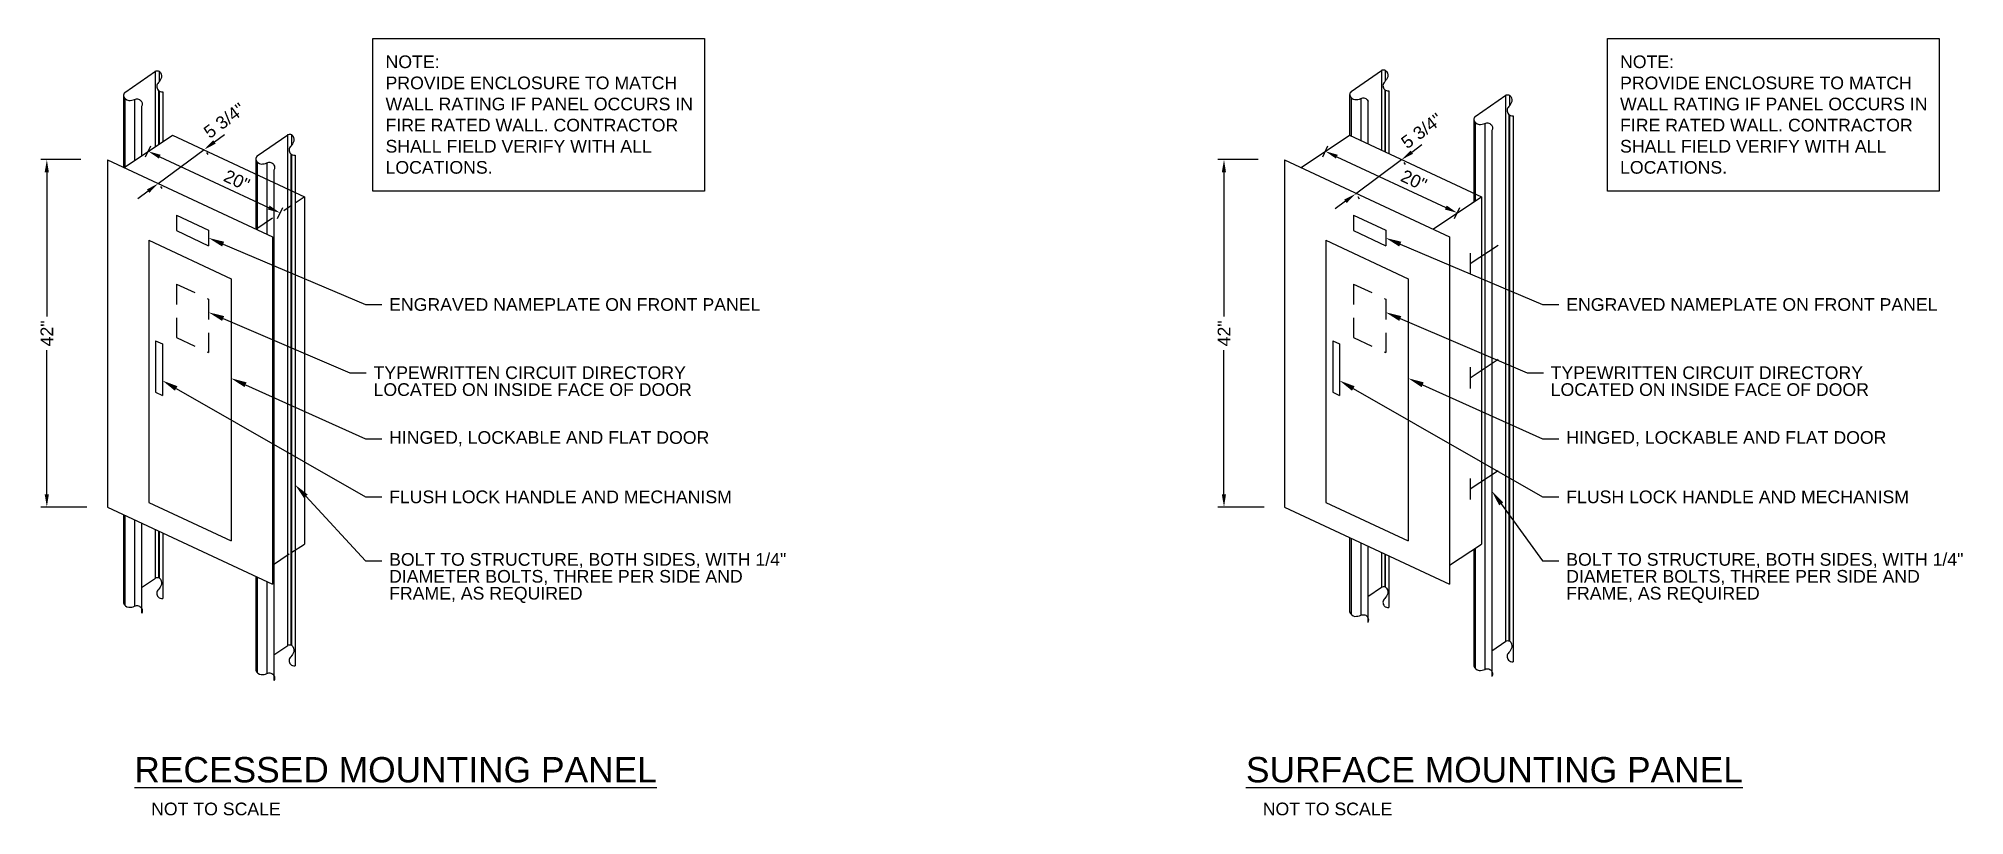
# Model space of a CAD drawing. Header units: inches. Extents: x 2.5 to 16.8, y 1.8 to 7.6.
import ezdxf
from ezdxf import colors
from ezdxf.entities.mleader import LeaderData, LeaderLine
from ezdxf.math import Vec2, Vec3

# ---------------------------------------------------------------- set-up
doc = ezdxf.new("R2010")
doc.units = ezdxf.units.IN
doc.header["$MEASUREMENT"] = 0
doc.linetypes.add('DASHED', pattern=[0.75, 0.5, -0.25])
doc.layers.get('Defpoints').update_dxf_attribs({"color": 8})
doc.layers.add('E-SYM', color=6, linetype='Continuous')
doc.layers.add('E-TEXT', color=2, linetype='Continuous')
doc.styles.add('GEC', font='arial.ttf')
doc.dimstyles.new('GEC-1', dxfattribs={"dimtxt": 0.09375, "dimasz": 0.09375, "dimexe": 0.045, "dimexo": 0.045, "dimgap": 0.03125, "dimtad": 1, "dimdec": 4, "dimzin": 3, "dimdsep": 46, "dimlunit": 4, "dimtxsty": 'GEC', "dimblk": 'ARCHTICK', "dimcen": 0, "dimclrd": 256, "dimclre": 256, "dimclrt": 256, "dimadec": 0, "dimazin": 0, "dimtfac": 1, "dimtdec": 4, "dimtmove": 2, "dimatfit": 0, "dimldrblk": 'LEADER-ARROW', "dimfxl": 1, "dimfrac": 2, "dimtzin": 3, "dimarcsym": 0})

# ---------------------------------------------------------------- blocks, each defined once
blk = doc.blocks.new('*D38')
at = {"layer": 'Defpoints', "color": 0, "transparency": 16777216}
for p in [(2.576, 6.691), (2.874, 6.691), (2.918, 4.12)]:
    blk.add_point(p, dxfattribs=at)
at = {"layer": 'E-TEXT', "lineweight": -2, "transparency": 16777216}
for p, q in [((2.829, 6.691), (2.531, 6.691)), ((2.576, 6.597), (2.576, 5.529)), ((2.576, 4.214), (2.576, 5.282)), ((2.873, 4.12), (2.531, 4.12))]:
    blk.add_line(p, q, dxfattribs=at)
at = {"layer": 'E-TEXT', "transparency": 16777216}
for points in [[(2.56, 6.597), (2.591, 6.597), (2.576, 6.691)], [(2.56, 4.214), (2.591, 4.214), (2.576, 4.12)]]:
    blk.add_solid(points, dxfattribs=at)
at = {"layer": 'E-TEXT', "transparency": 16777216, "insert": (2.576, 5.405), "char_height": 0.0938, "attachment_point": 5, "rotation": 90, "style": 'GEC'}
blk.add_mtext('42"', dxfattribs=at)
blk = doc.blocks.new('LEADER-ARROW')
at = {"color": 0}
blk.add_line((0, 0), (-1.3, 0), dxfattribs=at)
at = {"color": 0, "const_width": 0.125}
for points in [[(0, 0), (-0.53, 0.53)], [(0, 0), (-0.53, -0.53)]]:
    blk.add_lwpolyline(points, dxfattribs=at)
blk = doc.blocks.new('*D41')
at = {"layer": 'Defpoints', "color": 0, "transparency": 16777216}
for p in [(3.731, 6.782), (3.742, 6.766), (3.39, 6.529)]:
    blk.add_point(p, dxfattribs=at)
at = {"layer": 'E-TEXT', "lineweight": -2, "transparency": 16777216}
for p, q in [((3.817, 6.822), (3.893, 6.878)), ((3.401, 6.514), (3.742, 6.766)), ((3.758, 6.745), (3.769, 6.73)), ((3.326, 6.458), (3.251, 6.402)), ((3.417, 6.493), (3.428, 6.478))]:
    blk.add_line(p, q, dxfattribs=at)
at = {"layer": 'E-TEXT', "transparency": 16777216}
for points in [[(3.808, 6.835), (3.827, 6.809), (3.742, 6.766)], [(3.317, 6.471), (3.335, 6.446), (3.401, 6.514)]]:
    blk.add_solid(points, dxfattribs=at)
at = {"layer": 'E-TEXT', "transparency": 16777216, "insert": (3.891, 6.98), "char_height": 0.0938, "attachment_point": 5, "rotation": 36.5186, "style": 'GEC'}
blk.add_mtext('5 3/4"', dxfattribs=at)
blk = doc.blocks.new('*D42')
at = {"layer": 'Defpoints', "color": 0, "transparency": 16777216}
for p in [(3.289, 6.671), (4.304, 6.297), (4.266, 6.214)]:
    blk.add_point(p, dxfattribs=at)
at = {"layer": 'E-TEXT', "lineweight": -2, "transparency": 16777216}
for p, q in [((3.308, 6.711), (3.346, 6.794)), ((3.412, 6.713), (4.219, 6.336)), ((4.285, 6.255), (4.323, 6.338))]:
    blk.add_line(p, q, dxfattribs=at)
at = {"layer": 'E-TEXT', "transparency": 16777216}
for points in [[(3.419, 6.727), (3.406, 6.699), (3.327, 6.753)], [(4.226, 6.351), (4.213, 6.322), (4.304, 6.297)]]:
    blk.add_solid(points, dxfattribs=at)
at = {"layer": 'E-TEXT', "transparency": 16777216, "insert": (3.983, 6.538), "char_height": 0.0938, "attachment_point": 5, "rotation": 334.9699, "style": 'GEC'}
blk.add_mtext('20"', dxfattribs=at)
blk = doc.blocks.new('*D43')
at = {"layer": 'Defpoints', "color": 0, "transparency": 16777216}
for p in [(11.296, 6.691), (11.593, 6.691), (11.638, 4.12)]:
    blk.add_point(p, dxfattribs=at)
at = {"layer": 'E-TEXT', "lineweight": -2, "transparency": 16777216}
for p, q in [((11.548, 6.691), (11.251, 6.691)), ((11.296, 6.597), (11.296, 5.529)), ((11.296, 4.214), (11.296, 5.282)), ((11.593, 4.12), (11.251, 4.12))]:
    blk.add_line(p, q, dxfattribs=at)
at = {"layer": 'E-TEXT', "transparency": 16777216}
for points in [[(11.28, 6.597), (11.311, 6.597), (11.296, 6.691)], [(11.28, 4.214), (11.311, 4.214), (11.296, 4.12)]]:
    blk.add_solid(points, dxfattribs=at)
at = {"layer": 'E-TEXT', "transparency": 16777216, "insert": (11.296, 5.405), "char_height": 0.0938, "attachment_point": 5, "rotation": 90, "style": 'GEC'}
blk.add_mtext('42"', dxfattribs=at)
blk = doc.blocks.new('*D44')
at = {"layer": 'Defpoints', "color": 0, "transparency": 16777216}
for p in [(12.6, 6.706), (12.612, 6.691), (12.26, 6.454)]:
    blk.add_point(p, dxfattribs=at)
at = {"layer": 'E-TEXT', "lineweight": -2, "transparency": 16777216}
for p, q in [((12.687, 6.746), (12.762, 6.802)), ((12.271, 6.438), (12.612, 6.691)), ((12.627, 6.67), (12.639, 6.655)), ((12.196, 6.383), (12.12, 6.327)), ((12.287, 6.418), (12.298, 6.402))]:
    blk.add_line(p, q, dxfattribs=at)
at = {"layer": 'E-TEXT', "transparency": 16777216}
for points in [[(12.678, 6.759), (12.696, 6.734), (12.612, 6.691)], [(12.186, 6.395), (12.205, 6.37), (12.271, 6.438)]]:
    blk.add_solid(points, dxfattribs=at)
at = {"layer": 'E-TEXT', "transparency": 16777216, "insert": (12.761, 6.904), "char_height": 0.0938, "attachment_point": 5, "rotation": 36.5186, "style": 'GEC'}
blk.add_mtext('5 3/4"', dxfattribs=at)
blk = doc.blocks.new('*D45')
at = {"layer": 'Defpoints', "color": 0, "transparency": 16777216}
for p in [(12.009, 6.671), (13.024, 6.297), (12.985, 6.214)]:
    blk.add_point(p, dxfattribs=at)
at = {"layer": 'E-TEXT', "lineweight": -2, "transparency": 16777216}
for p, q in [((12.028, 6.711), (12.066, 6.794)), ((12.132, 6.713), (12.939, 6.336)), ((13.004, 6.255), (13.043, 6.338))]:
    blk.add_line(p, q, dxfattribs=at)
at = {"layer": 'E-TEXT', "transparency": 16777216}
for points in [[(12.139, 6.727), (12.125, 6.699), (12.047, 6.753)], [(12.946, 6.351), (12.932, 6.322), (13.024, 6.297)]]:
    blk.add_solid(points, dxfattribs=at)
at = {"layer": 'E-TEXT', "transparency": 16777216, "insert": (12.703, 6.538), "char_height": 0.0938, "attachment_point": 5, "rotation": 334.9699, "style": 'GEC'}
blk.add_mtext('20"', dxfattribs=at)

msp = doc.modelspace()

# ---------------------------------------------------------------- linework, layer by layer
at = {"layer": 'E-SYM'}
for points in [[(3.15383, 7.18835), (3.37967, 7.34499)], [(3.37913, 7.34576), (3.37913, 6.78711)], [(3.4075, 7.34691), (3.4075, 7.26608)], [(12.23742, 7.19477), (12.46326, 7.35141)], [(12.46272, 7.35218), (12.46272, 6.76167)], [(12.49109, 7.35333), (12.49109, 7.2725)], [(3.14296, 7.16212), (3.14296, 6.63513)], [(3.15383, 7.14418), (3.15383, 6.63005)], [(3.22528, 7.13664), (3.22528, 6.68466)], [(3.40301, 7.20313), (3.40301, 6.80301)], [(3.4075, 7.19983), (3.4075, 6.806)], [(3.4342, 7.19337), (3.4342, 6.82378)], [(12.22655, 7.16854), (12.22655, 6.87195)], [(12.23742, 7.1506), (12.23742, 6.86687)], [(12.30886, 7.14307), (12.30886, 6.83351)], [(12.48659, 7.20955), (12.48659, 6.75052)], [(12.49109, 7.20625), (12.49109, 6.74842)], [(12.51779, 7.19979), (12.51779, 6.73596)], [(13.15672, 7.01081), (13.38256, 7.16744)], [(13.38202, 7.16822), (13.38202, 3.12639)], [(13.41039, 7.16936), (13.41039, 7.08854)], [(3.27785, 7.08407), (3.27785, 6.71967)], [(12.36244, 7.12101), (12.36236, 6.80853)], [(13.4059, 7.02559), (13.4059, 3.13002)], [(13.41039, 7.02229), (13.41039, 3.12868)], [(13.43709, 7.01583), (13.43709, 2.97515)], [(3.14762, 6.63295), (3.50665, 6.87202)], [(3.50665, 6.87202), (4.48343, 6.41592)], [(4.1345, 6.71851), (4.36034, 6.87515)], [(4.3598, 6.87592), (4.3598, 3.09533)], [(4.38817, 6.87707), (4.38817, 6.79624)], [(11.86736, 6.63295), (12.22639, 6.87202)], [(12.22639, 6.87202), (13.20317, 6.41592)], [(13.14585, 6.98457), (13.14585, 6.4695)], [(13.15672, 6.96663), (13.15672, 6.46443)], [(13.22817, 6.9591), (13.22817, 6.43107)], [(13.28074, 6.90653), (13.28074, 2.86585)], [(4.38367, 6.73329), (4.38367, 3.09896)], [(4.38817, 6.72999), (4.38817, 3.09763)], [(4.41487, 6.72353), (4.41487, 2.94409)], [(3.02424, 6.69057), (3.02424, 4.1199)], [(3.02424, 6.69057), (4.24702, 6.11959)], [(4.12363, 6.69228), (4.12363, 6.17721)], [(4.1345, 6.67434), (4.1345, 6.17213)], [(4.20595, 6.66681), (4.20595, 6.13877)], [(4.25852, 6.61423), (4.25852, 2.83479)], [(11.74398, 6.69057), (11.74398, 4.1199)], [(11.74398, 6.69057), (12.96675, 6.11959)], [(13.14585, 6.5249), (13.14585, 6.37862)], [(13.15672, 6.51983), (13.15672, 6.38586)], [(13.22817, 6.48647), (13.22817, 2.91842)], [(3.53594, 6.27999), (3.77406, 6.1688)], [(3.53594, 6.27999), (3.53594, 6.16547)], [(4.41487, 6.37113), (4.48267, 6.41628)], [(4.48343, 6.41679), (4.48343, 3.84612)], [(12.25568, 6.27999), (12.25568, 6.16547)], [(12.25568, 6.27999), (12.49379, 6.1688)], [(12.84337, 6.17721), (13.2024, 6.41628)], [(13.13461, 6.37113), (13.2024, 6.41628)], [(13.20317, 6.41679), (13.20317, 3.84612)], [(3.53594, 6.16547), (3.77406, 6.05428)], [(3.77406, 6.1688), (3.77406, 6.05428)], [(12.25568, 6.16547), (12.49379, 6.05428)], [(12.49379, 6.1688), (12.49379, 6.05428)], [(3.33044, 6.09501), (3.94081, 5.81)], [(3.33044, 6.09501), (3.33044, 4.15407)], [(4.24702, 6.11959), (4.24702, 3.54893)], [(12.05018, 6.09501), (12.05018, 4.15407)], [(12.05018, 6.09501), (12.66055, 5.81)], [(12.96675, 6.11959), (12.96675, 3.54893)], [(13.12003, 5.92126), (13.32579, 6.05827)], [(13.12003, 5.99934), (13.12003, 5.84318)], [(3.94081, 5.81), (3.94081, 3.86906)], [(12.66055, 5.81), (12.66055, 3.86906)], [(3.38162, 5.35036), (3.38162, 4.96992)], [(3.38162, 5.35036), (3.43234, 5.32668)], [(3.43234, 5.32668), (3.43234, 4.94623)], [(12.10136, 5.35036), (12.10136, 4.96992)], [(12.10136, 5.35036), (12.15207, 5.32668)], [(12.15207, 5.32668), (12.15207, 4.94623)], [(13.12003, 5.07609), (13.32579, 5.2131)], [(13.12003, 5.15417), (13.12003, 4.99801)], [(3.38162, 4.96992), (3.43234, 4.94623)], [(12.10136, 4.96992), (12.15207, 4.94623)], [(13.12003, 4.25361), (13.32579, 4.39062)], [(13.12003, 4.3317), (13.12003, 4.17553)], [(3.33044, 4.15407), (3.94081, 3.86906)], [(12.05018, 4.15407), (12.66055, 3.86906)], [(3.02424, 4.1199), (4.24702, 3.54893)], [(3.14296, 4.06446), (3.14296, 3.41122)], [(3.15383, 4.05939), (3.15383, 3.39328)], [(3.22528, 4.02602), (3.22528, 3.38574)], [(3.27785, 4.00147), (3.27785, 3.33317)], [(11.74398, 4.1199), (12.96675, 3.54893)], [(3.37913, 3.95418), (3.37913, 3.59371)], [(3.40301, 3.94303), (3.40301, 3.59734)], [(3.4075, 3.94093), (3.4075, 3.59601)], [(3.4342, 3.92847), (3.4342, 3.44247)], [(12.22655, 3.89456), (12.22655, 3.34422)], [(12.23742, 3.88949), (12.23742, 3.32628)], [(12.30886, 3.85613), (12.30886, 3.31875)], [(4.38367, 3.77969), (4.48343, 3.84612)], [(12.36159, 3.83151), (12.36144, 3.26618)], [(12.46272, 3.78428), (12.46272, 3.52672)], [(12.48659, 3.77314), (12.48659, 3.53035)], [(12.49109, 3.77104), (12.49109, 3.52901)], [(12.51779, 3.75857), (12.51779, 3.37548)], [(12.96675, 3.6887), (13.20317, 3.84612)], [(13.14585, 3.80795), (13.14585, 2.94389)], [(13.15672, 3.81519), (13.15672, 2.92595)], [(3.27785, 3.52347), (3.37967, 3.59409)], [(4.12363, 3.60654), (4.12363, 2.91284)], [(4.1345, 3.60147), (4.1345, 2.8949)], [(4.20595, 3.5681), (4.20595, 2.88736)], [(12.36144, 3.45648), (12.46326, 3.52709)], [(4.25852, 3.02509), (4.36034, 3.09571)], [(13.28074, 3.05614), (13.38256, 3.12676)]]:
    msp.add_lwpolyline(points, dxfattribs=at)
for points in [[(3.37913, 7.34576, -0.19891237), (3.4075, 7.34691, -0.27219015), (3.42525, 7.29799, -0.10225753), (3.40301, 7.26086, 0.41999521), (3.40004, 7.20587, 0.22507293), (3.4342, 7.19337)], [(12.46272, 7.35218, -0.19891237), (12.49109, 7.35333, -0.27219015), (12.50884, 7.30441, -0.10225753), (12.48659, 7.26728, 0.41999521), (12.48363, 7.21229, 0.22507293), (12.51779, 7.19979)], [(3.15383, 7.18835, 0.19891237), (3.14296, 7.16212, 0.27219015), (3.18275, 7.12858, 0.10225753), (3.22528, 7.13664, -0.41999521), (3.27791, 7.12045, -0.22507293), (3.27785, 7.08407)], [(12.23742, 7.19477, 0.19891237), (12.22655, 7.16854, 0.27219015), (12.26634, 7.135, 0.10225753), (12.30886, 7.14307, -0.41999521), (12.3615, 7.12687, -1.44950399), (12.36144, 7.12122)], [(13.38202, 7.16822, -0.19891237), (13.41039, 7.16936, -0.27219015), (13.42814, 7.12045, -0.10225753), (13.4059, 7.08332, 0.41999521), (13.40293, 7.02832, 0.22507293), (13.43709, 7.01583)], [(13.15672, 7.01081, 0.19891237), (13.14585, 6.98457, 0.27219015), (13.18564, 6.95103, 0.10225753), (13.22817, 6.9591, -0.41999521), (13.2808, 6.9429, -0.22507293), (13.28074, 6.90653)], [(4.3598, 6.87592, -0.19891237), (4.38817, 6.87707, -0.27219015), (4.40592, 6.82815, -0.10225753), (4.38367, 6.79102, 0.41999521), (4.38071, 6.73603, 0.22507293), (4.41487, 6.72353)], [(4.1345, 6.71851, 0.19891237), (4.12363, 6.69228, 0.27219015), (4.16342, 6.65874, 0.10225753), (4.20595, 6.66681, -0.41999521), (4.25858, 6.65061, -0.22507293), (4.25852, 6.61423)], [(3.37913, 3.59486, -0.19891237), (3.4075, 3.59601, -0.27219015), (3.42525, 3.54709, -0.10225753), (3.40301, 3.50996, 0.41999521), (3.40004, 3.45497, 0.22507293), (3.4342, 3.44247)], [(12.46272, 3.52787, -0.19891237), (12.49109, 3.52901, -0.27219015), (12.50884, 3.4801, -0.10225753), (12.48659, 3.44297, 0.41999521), (12.48363, 3.38797, 0.22507293), (12.51779, 3.37548)], [(3.14296, 3.41122, 0.27219015), (3.18275, 3.37768, 0.10225753), (3.22528, 3.38574, -0.41999521), (3.27791, 3.36955, -0.22507293), (3.27785, 3.33317)], [(12.22655, 3.34422, 0.27219015), (12.26634, 3.31068, 0.10225753), (12.30886, 3.31875, -0.41999521), (12.3615, 3.30255, -0.22507293), (12.36144, 3.26618)], [(4.3598, 3.09648, -0.19891237), (4.38817, 3.09763, -0.27219015), (4.40592, 3.04871, -0.10225753), (4.38367, 3.01158, 0.41999521), (4.38071, 2.95659, 0.22507293), (4.41487, 2.94409)], [(13.38202, 3.12754, -0.19891237), (13.41039, 3.12868, -0.27219015), (13.42814, 3.07977, -0.10225753), (13.4059, 3.04264, 0.41999521), (13.40293, 2.98764, 0.22507293), (13.43709, 2.97515)], [(4.12363, 2.91284, 0.27219015), (4.16342, 2.8793, 0.10225753), (4.20595, 2.88736, -0.41999521), (4.25858, 2.87117, -0.22507293), (4.25852, 2.83479)], [(13.14585, 2.94389, 0.27219015), (13.18564, 2.91035, 0.10225753), (13.22817, 2.91842, -0.41999521), (13.2808, 2.90222, -0.22507293), (13.28074, 2.86585)]]:
    msp.add_lwpolyline(points, format="xyb", dxfattribs=at)
at = {"layer": 'E-SYM', "linetype": 'DASHED', "ltscale": 0.3}
for points in [[(4.12363, 6.17721), (4.38817, 6.35336)], [(3.53594, 5.77005), (3.53594, 5.37456)], [(3.53594, 5.77005), (3.77406, 5.65887)], [(12.25568, 5.77005), (12.25568, 5.37456)], [(12.25568, 5.77005), (12.49379, 5.65887)], [(3.77406, 5.65887), (3.77406, 5.26338)], [(12.49379, 5.65887), (12.49379, 5.26338)], [(3.53594, 5.37456), (3.77406, 5.26338)], [(12.25568, 5.37456), (12.49379, 5.26338)], [(4.24702, 3.68956), (4.38817, 3.78356)]]:
    msp.add_lwpolyline(points, dxfattribs=at)
at = {"layer": 'E-TEXT'}
for points in [[(4.99086, 7.58724), (7.44798, 7.58724), (7.44798, 6.45878), (4.99086, 6.45878)], [(14.13579, 7.58724), (16.5929, 7.58724), (16.5929, 6.45878), (14.13579, 6.45878)]]:
    msp.add_lwpolyline(points, close=True, dxfattribs=at)

# ---------------------------------------------------------------- texts
at = {"layer": 'E-TEXT', "char_height": 0.09375, "width": 2.4717595, "attachment_point": 4, "style": 'GEC'}
for insert in [(5.08495, 7.02395), (14.22988, 7.02395)]:
    msp.add_mtext('NOTE:\\PPROVIDE ENCLOSURE TO MATCH WALL RATING IF PANEL OCCURS IN FIRE RATED WALL. CONTRACTOR SHALL FIELD VERIFY WITH ALL LOCATIONS.', dxfattribs=dict(at, insert=insert))
at = {"layer": 'E-TEXT', "style": 'GEC'}
for s, width, gutter_width, insert, char_height, attachment_point in [('{\\LRECESSED MOUNTING PANEL}', 6.2139537, 1.5, (3.22412, 2.26948), 0.1875, 1), ('{\\LSURFACE MOUNTING PANEL}', 6.2139537, 1.5, (11.45852, 2.26948), 0.1875, 1), ('\\pi0.61789;NOT TO SCALE', 2.1793562, 0.46875, (2.73058, 1.88476), 0.09375, 4), ('\\pi0.61789;NOT TO SCALE', 2.1793562, 0.46875, (10.96497, 1.88476), 0.09375, 4)]:
    msp.add_mtext_dynamic_manual_height_columns(s, width=width, gutter_width=gutter_width, heights=[0], dxfattribs=dict(at, insert=insert, char_height=char_height, attachment_point=attachment_point))

# ---------------------------------------------------------------- dimensions: what is measured, and where the dimension line sits
at = {"layer": 'E-TEXT'}
for base, p1, p2, angle, text, picture, middle, dimtype in [((3.74206, 6.76627), (3.39008, 6.52931), (3.73074, 6.78156), 36.518599, '5 3/4"', '*D41', (3.89144, 6.97951), 161), ((12.61176, 6.69069), (12.25978, 6.45373), (12.60044, 6.70598), 36.518599, '5 3/4"', '*D44', (12.76114, 6.90394), 161), ((4.30411, 6.2968), (3.28886, 6.67052), (4.26564, 6.21442), 334.969946, '20"', '*D42', (3.98294, 6.53752), 161), ((13.02385, 6.2968), (12.0086, 6.67052), (12.98538, 6.21442), 334.969946, '20"', '*D45', (12.70267, 6.53752), 161), ((2.57586, 6.69057), (2.91836, 4.1199), (2.87357, 6.69057), 90, '42"', '*D38', (2.57586, 5.40523), 160), ((11.2956, 6.69057), (11.6381, 4.1199), (11.59331, 6.69057), 90, '42"', '*D43', (11.2956, 5.40523), 160)]:
    dim = msp.add_linear_dim(base=base, p1=p1, p2=p2, angle=angle, text=text, dimstyle='GEC-1', override={"dimsah": 1}, dxfattribs=at)
    dim.commit()
    dim.dimension.update_dxf_attribs({"geometry": picture, "text_midpoint": middle, "dimtype": dimtype})

# ---------------------------------------------------------------- leaders
ml = msp.add_multileader_mtext('Standard', dxfattribs=at)
ml.set_content('ENGRAVED NAMEPLATE ON FRONT PANEL', color=256, style='GEC')
ml.set_leader_properties()
ml.build(insert=Vec2(0, 0))
ml.multileader.update_dxf_attribs({"dogleg_length": 0.09, "arrow_head_size": 0.11719})
ctx = ml.context
ctx.base_point, ctx.char_height, ctx.arrow_head_size, ctx.landing_gap_size, ctx.plane_origin = Vec3(5.05731, 5.61809), 0.09375, 0.11719, 0.054, Vec3(35.29356, -63.99338)
notes = []
notes.append((ctx, [(1, (1, 1, 0), (4.93634, 5.61809), (1, 0), 0.12098, [(0, [(3.77406, 6.11154)], 0, [])])]))
ctx.mtext.insert, ctx.mtext.width, ctx.mtext.defined_height, ctx.mtext.line_spacing_factor, ctx.mtext.flow_direction = Vec3(5.11131, 5.66577), 2.95025, 0.28564, 0.8, 5
ml = msp.add_multileader_mtext('Standard', dxfattribs=at)
ml.set_content('ENGRAVED NAMEPLATE ON FRONT PANEL', color=256, style='GEC')
ml.set_leader_properties()
ml.build(insert=Vec2(0, 0))
ml.multileader.update_dxf_attribs({"dogleg_length": 0.09, "arrow_head_size": 0.11719})
ctx = ml.context
ctx.base_point, ctx.char_height, ctx.arrow_head_size, ctx.landing_gap_size, ctx.plane_origin = Vec3(13.77705, 5.61809), 0.09375, 0.11719, 0.054, Vec3(44.0133, -63.99338)
notes.append((ctx, [(1, (1, 1, 0), (13.65607, 5.61809), (1, 0), 0.12098, [(0, [(12.49379, 6.11154)], 0, [])])]))
ctx.mtext.insert, ctx.mtext.width, ctx.mtext.defined_height, ctx.mtext.line_spacing_factor, ctx.mtext.flow_direction = Vec3(13.83105, 5.66577), 2.95025, 0.28564, 0.8, 5
ml = msp.add_multileader_mtext('Standard', dxfattribs=at)
ml.set_content('TYPEWRITTEN CIRCUIT DIRECTORY LOCATED ON INSIDE FACE OF DOOR', color=256, style='GEC')
ml.set_leader_properties()
ml.build(insert=Vec2(0, 0))
ml.multileader.update_dxf_attribs({"dogleg_length": 0.09, "arrow_head_size": 0.11719})
ctx = ml.context
ctx.base_point, ctx.char_height, ctx.arrow_head_size, ctx.landing_gap_size, ctx.plane_origin = Vec3(4.94225, 5.11342), 0.09375, 0.11719, 0.054, Vec3(35.1785, -64.49805)
notes.append((ctx, [(1, (1, 1, 0), (4.82127, 5.11342), (1, 0), 0.12098, [(0, [(3.77406, 5.56123)], 0, [])])]))
ctx.mtext.insert, ctx.mtext.width, ctx.mtext.defined_height, ctx.mtext.line_spacing_factor, ctx.mtext.flow_direction = Vec3(4.99625, 5.16109), 2.95025, 0.28564, 0.8, 5
ml = msp.add_multileader_mtext('Standard', dxfattribs=at)
ml.set_content('TYPEWRITTEN CIRCUIT DIRECTORY LOCATED ON INSIDE FACE OF DOOR', color=256, style='GEC')
ml.set_leader_properties()
ml.build(insert=Vec2(0, 0))
ml.multileader.update_dxf_attribs({"dogleg_length": 0.09, "arrow_head_size": 0.11719})
ctx = ml.context
ctx.base_point, ctx.char_height, ctx.arrow_head_size, ctx.landing_gap_size, ctx.plane_origin = Vec3(13.66198, 5.11342), 0.09375, 0.11719, 0.054, Vec3(43.89823, -64.49805)
notes.append((ctx, [(1, (1, 1, 0), (13.54101, 5.11342), (1, 0), 0.12098, [(0, [(12.49379, 5.56123)], 0, [])])]))
ctx.mtext.insert, ctx.mtext.width, ctx.mtext.defined_height, ctx.mtext.line_spacing_factor, ctx.mtext.flow_direction = Vec3(13.71598, 5.16109), 2.95025, 0.28564, 0.8, 5
ml = msp.add_multileader_mtext('Standard', dxfattribs=at)
ml.set_content('{\\C2;FLUSH LOCK HANDLE AND MECHANISM}', color=256, style='GEC')
ml.set_leader_properties()
ml.build(insert=Vec2(0, 0))
ml.multileader.update_dxf_attribs({"dogleg_length": 0.09, "arrow_head_size": 0.11719})
ctx = ml.context
ctx.base_point, ctx.char_height, ctx.arrow_head_size, ctx.landing_gap_size, ctx.plane_origin = Vec3(5.05731, 4.19447), 0.09375, 0.11719, 0.054, Vec3(35.29356, -65.417)
notes.append((ctx, [(1, (1, 1, 0), (4.93634, 4.19447), (1, 0), 0.12098, [(0, [(3.43234, 5.0556)], 0, [])])]))
ctx.mtext.insert, ctx.mtext.width, ctx.mtext.defined_height, ctx.mtext.line_spacing_factor, ctx.mtext.flow_direction = Vec3(5.11131, 4.24215), 2.95025, 0.28564, 0.8, 5
ml = msp.add_multileader_mtext('Standard', dxfattribs=at)
ml.set_content('HINGED, LOCKABLE AND FLAT DOOR', color=256, style='GEC')
ml.set_leader_properties()
ml.build(insert=Vec2(0, 0))
ml.multileader.update_dxf_attribs({"dogleg_length": 0.09, "arrow_head_size": 0.11719})
ctx = ml.context
ctx.base_point, ctx.char_height, ctx.arrow_head_size, ctx.landing_gap_size, ctx.plane_origin = Vec3(5.05731, 4.62525), 0.09375, 0.11719, 0.054, Vec3(35.29356, -64.98622)
notes.append((ctx, [(1, (1, 1, 0), (4.93634, 4.62525), (1, 0), 0.12098, [(0, [(3.94081, 5.07306)], 0, [])])]))
ctx.mtext.insert, ctx.mtext.width, ctx.mtext.defined_height, ctx.mtext.line_spacing_factor, ctx.mtext.flow_direction = Vec3(5.11131, 4.6814), 2.95025, 0.28564, 0.8, 5
ml = msp.add_multileader_mtext('Standard', dxfattribs=at)
ml.set_content('{\\C2;FLUSH LOCK HANDLE AND MECHANISM}', color=256, style='GEC')
ml.set_leader_properties()
ml.build(insert=Vec2(0, 0))
ml.multileader.update_dxf_attribs({"dogleg_length": 0.09, "arrow_head_size": 0.11719})
ctx = ml.context
ctx.base_point, ctx.char_height, ctx.arrow_head_size, ctx.landing_gap_size, ctx.plane_origin = Vec3(13.77705, 4.19447), 0.09375, 0.11719, 0.054, Vec3(44.0133, -65.417)
notes.append((ctx, [(1, (1, 1, 0), (13.65607, 4.19447), (1, 0), 0.12098, [(0, [(12.15207, 5.0556)], 0, [])])]))
ctx.mtext.insert, ctx.mtext.width, ctx.mtext.defined_height, ctx.mtext.line_spacing_factor, ctx.mtext.flow_direction = Vec3(13.83105, 4.24215), 2.95025, 0.28564, 0.8, 5
ml = msp.add_multileader_mtext('Standard', dxfattribs=at)
ml.set_content('HINGED, LOCKABLE AND FLAT DOOR', color=256, style='GEC')
ml.set_leader_properties()
ml.build(insert=Vec2(0, 0))
ml.multileader.update_dxf_attribs({"dogleg_length": 0.09, "arrow_head_size": 0.11719})
ctx = ml.context
ctx.base_point, ctx.char_height, ctx.arrow_head_size, ctx.landing_gap_size, ctx.plane_origin = Vec3(13.77705, 4.62525), 0.09375, 0.11719, 0.054, Vec3(44.0133, -64.98622)
notes.append((ctx, [(1, (1, 1, 0), (13.65607, 4.62525), (1, 0), 0.12098, [(0, [(12.66055, 5.07306)], 0, [])])]))
ctx.mtext.insert, ctx.mtext.width, ctx.mtext.defined_height, ctx.mtext.line_spacing_factor, ctx.mtext.flow_direction = Vec3(13.83105, 4.6814), 2.95025, 0.28564, 0.8, 5
ml = msp.add_multileader_mtext('Standard', dxfattribs=at)
ml.set_content('{\\C2;BOLT TO STRUCTURE, BOTH SIDES, WITH 1/4" DIAMETER BOLTS, THREE PER SIDE AND FRAME, AS REQUIRED}', color=256, style='GEC')
ml.set_leader_properties()
ml.build(insert=Vec2(0, 0))
ml.multileader.update_dxf_attribs({"dogleg_length": 0.09, "arrow_head_size": 0.11719})
ctx = ml.context
ctx.base_point, ctx.char_height, ctx.arrow_head_size, ctx.landing_gap_size, ctx.plane_origin = Vec3(5.05731, 3.72283), 0.09375, 0.11719, 0.054, Vec3(35.29356, -65.88865)
notes.append((ctx, [(1, (1, 1, 0), (4.93634, 3.72283), (1, 0), 0.12098, [(0, [(4.41487, 4.28507)], 0, [])])]))
ctx.mtext.insert, ctx.mtext.width, ctx.mtext.defined_height, ctx.mtext.line_spacing_factor, ctx.mtext.flow_direction = Vec3(5.11131, 3.77897), 2.95025, 0.28564, 0.8, 5
ml = msp.add_multileader_mtext('Standard', dxfattribs=at)
ml.set_content('{\\C2;BOLT TO STRUCTURE, BOTH SIDES, WITH 1/4" DIAMETER BOLTS, THREE PER SIDE AND FRAME, AS REQUIRED}', color=256, style='GEC')
ml.set_leader_properties()
ml.build(insert=Vec2(0, 0))
ml.multileader.update_dxf_attribs({"dogleg_length": 0.09, "arrow_head_size": 0.11719})
ctx = ml.context
ctx.base_point, ctx.char_height, ctx.arrow_head_size, ctx.landing_gap_size, ctx.plane_origin = Vec3(13.77705, 3.72283), 0.09375, 0.11719, 0.054, Vec3(44.0133, -65.88865)
notes.append((ctx, [(1, (1, 1, 0), (13.65607, 3.72283), (1, 0), 0.12098, [(0, [(13.28074, 4.23789)], 0, [])])]))
ctx.mtext.insert, ctx.mtext.width, ctx.mtext.defined_height, ctx.mtext.line_spacing_factor, ctx.mtext.flow_direction = Vec3(13.83105, 3.77897), 2.95025, 0.28564, 0.8, 5
for ctx, leaders in notes:
    for number, flags, end, landing, length, lines in leaders:
        leader = LeaderData()
        leader.index, (leader.has_last_leader_line, leader.has_dogleg_vector, leader.attachment_direction) = number, flags
        leader.last_leader_point, leader.dogleg_vector, leader.dogleg_length = Vec3(end), Vec3(landing), length
        for number, points, colour, breaks in lines:
            line = LeaderLine()
            line.index, line.vertices, line.color, line.breaks = number, Vec3.list(points), colors.encode_raw_color(colour), breaks
            leader.lines.append(line)
        ctx.leaders.append(leader)

doc.saveas('drawing.dxf')
